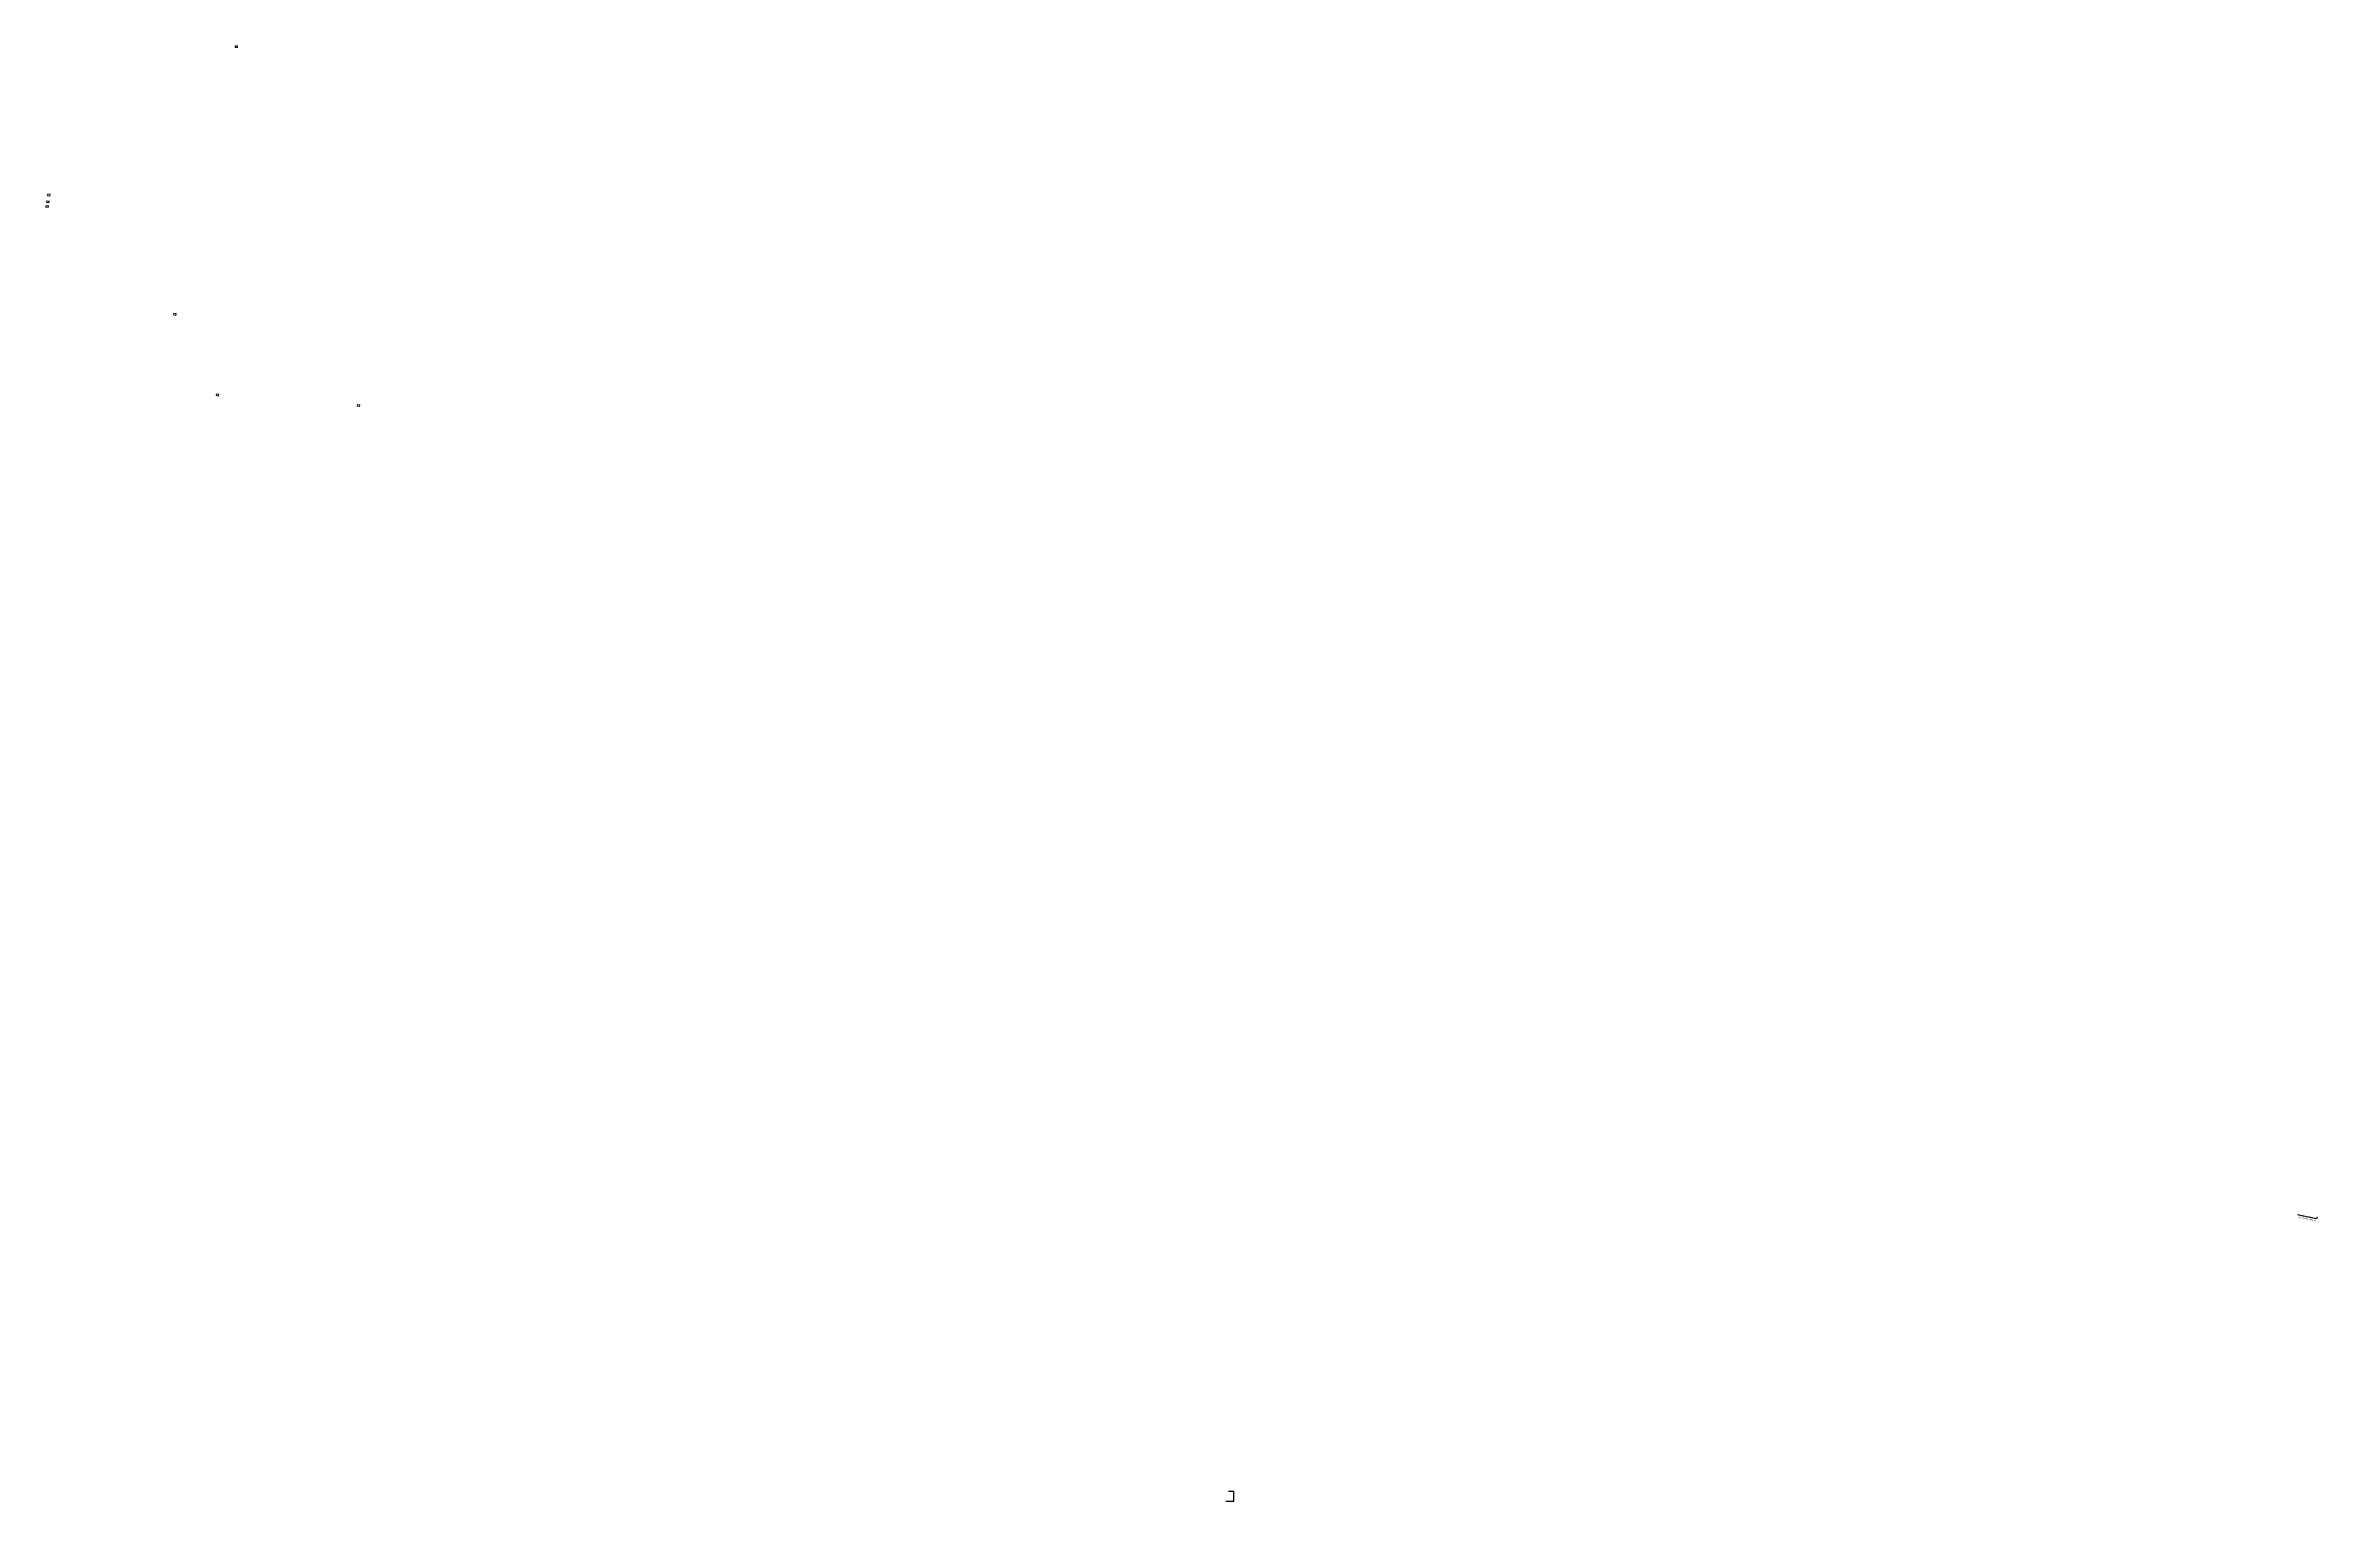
# Model space of a CAD drawing. Extents: x -678889171 to 586587, y -792238163 to 335485.
# Drawn here: x 281644 to 586587, y 25372 to 219308 of the extents above; entities that cross this region are included whole.
import ezdxf
from ezdxf import colors
from ezdxf.entities.mleader import LeaderData, LeaderLine
from ezdxf.enums import TextEntityAlignment as Align
from ezdxf.math import Vec2, Vec3

# ---------------------------------------------------------------- set-up
doc = ezdxf.new("R2010")
doc.units = 0
doc.header["$MEASUREMENT"] = 0
doc.layers.get('0').update_dxf_attribs({"color": 8})
for name, color, linetype in [('25 EMBEDDED DATA', 10, 'Continuous'), ('E-TEXT', 3, 'Continuous'), ('LC-FIR-BLOCK', 4, 'Continuous')]:
    doc.layers.add(name, color=color, linetype=linetype)
doc.styles.get("Standard").update_dxf_attribs({"font": 'arial.ttf'})
doc.styles.add('STENCIL', font='stencil.shx')

# ---------------------------------------------------------------- blocks, each defined once
blk = doc.blocks.new('MM')
at = {"layer": 'LC-FIR-BLOCK', "color": 3, "lineweight": 0, "ltscale": 10}
blk.add_lwpolyline([(215258.9080401871, 224513.0652610111), (215574.956356155, 224513.0652610111), (215574.956356155, 224268.7856353456), (215258.9080401871, 224268.7856353456)], close=True, dxfattribs=at)
at = {"layer": 'LC-FIR-BLOCK', "color": 3, "style": 'STENCIL'}
blk.add_text('MM', height=120, dxfattribs=at).set_placement((215416.4413595925, 224394.5070563114), align=Align.MIDDLE_CENTER)

msp = doc.modelspace()

# ---------------------------------------------------------------- linework, layer by layer
for p, q in [((438868.6072688936, 25372.44199546834, -0.000940778957025018), (439940.8816980173, 25372.44596650565)), ((439940.8816980173, 26672.44608949208), (439240.881697897, 26672.44596650565)), ((439940.8816980173, 25372.44596650565), (439940.8816980173, 26672.44608949208))]:
    msp.add_line(p, q)

# ---------------------------------------------------------------- block references
at = {"layer": '25 EMBEDDED DATA', "color": 1}
for p, rotation in [((94858.57072401047, -8262.470046281815, -2.947796587089295e-06), 0.8187792831260667), ((36921.363052845, 6843.915515959263, 1.464983754036844e-06), 351.8685461071015), ((37050.26619064808, 7758.291666865349, 1.233358111671232e-06), 351.8685461071015), ((36827.58595955372, 6217.587655723095, 1.232965102845381e-06), 351.8685461071015), ((53267.19975614548, -7375.874358534813, 2.898886618627198e-05), 351.6917336805406), ((51551.71576869488, -8229.334654808044, 3.117075927321506e-05), 349.4173709619191), ((70349.2969366312, -9631.464017927647, 3.094806502960909e-05), 349.4173709619191)]:
    msp.add_blockref('MM', p, dxfattribs=dict(at, rotation=rotation))

# ---------------------------------------------------------------- leaders
at = {"layer": 'E-TEXT', "color": 30}
ml = msp.add_multileader_mtext('Standard', dxfattribs=at)
ml.set_content('\\C30;CT00/DP-T-8 {\\A1;3(1x3)mm\\H0.7x;\\S2^ ;\\H1.42857x; \\P∅ 25 mm PVC CONDUIT}', color=3)
ml.set_leader_properties(color=30)
ml.build(insert=Vec2(0, 0))
ml.multileader.update_dxf_attribs({"text_right_attachment_type": 6, "dogleg_length": 0.2763936738358556, "arrow_head_size": 153.5520410199195, "scale": 2})
ctx = ml.context
ctx.base_point, ctx.scale, ctx.char_height, ctx.arrow_head_size, ctx.landing_gap_size, ctx.plane_origin, ctx.plane_x_axis, ctx.plane_y_axis = Vec3(581915.6348876186, 63578.62114125408, -3.053877236400134e-06), 2, 153.5520410199195, 153.5520410199195, 3.071040820398391, Vec3(581621.3067679235, 73453.80363313659, 3.498999184853509e-05), Vec3(0.9786934253195185, -0.2053270056187162, 3.477911888746864e-09), Vec3(0.2053270056187162, 0.9786934253195185, 4.799668914001105e-09)
ctx.right_attachment = 6
notes = []
notes.append((ctx, [(1, (1, 1, 0), (584210.9416905576, 62988.58387329738, 4.670645892856126e-06), (-0.9786934253195184, 0.2053270056187161, -3.477911888746863e-09), 0.5527873476717114, [(1, [(584383.3379170371, 63365.64233429571, 6.929281720015735e-06)], 0, [])])]))
ctx.mtext.insert, ctx.mtext.text_direction, ctx.mtext.rotation, ctx.mtext.width, ctx.mtext.defined_height, ctx.mtext.flow_direction, ctx.mtext.extrusion = Vec3(581934.6735151905, 63654.41213993159, -2.668412856794791e-06), Vec3(0.9786934253195185, -0.2053270056187162, 3.477911888746863e-09), 6.076387486951385, 2376.813927149845, 503.6081972500259, 5, Vec3(-4.389311145430208e-09, -3.983295175921153e-09, 1)
for ctx, leaders in notes:
    for number, flags, end, landing, length, lines in leaders:
        leader = LeaderData()
        leader.index, (leader.has_last_leader_line, leader.has_dogleg_vector, leader.attachment_direction) = number, flags
        leader.last_leader_point, leader.dogleg_vector, leader.dogleg_length = Vec3(end), Vec3(landing), length
        for number, points, colour, breaks in lines:
            line = LeaderLine()
            line.index, line.vertices, line.color, line.breaks = number, Vec3.list(points), colors.encode_raw_color(colour), breaks
            leader.lines.append(line)
        ctx.leaders.append(leader)

doc.saveas('drawing.dxf')
